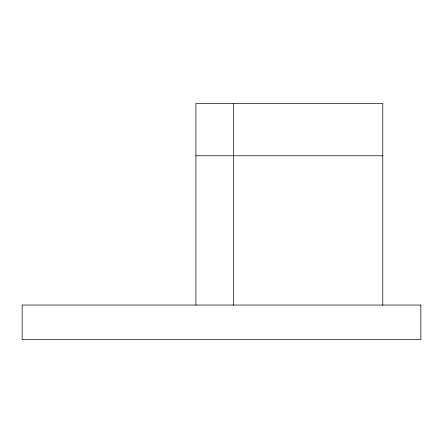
<?xml version="1.0" encoding="UTF-8"?>
<svg xmlns="http://www.w3.org/2000/svg" width="443" height="443" viewBox="0 0 443 443"><rect width="100%" height="100%" fill="white"/><g stroke="black" fill="none" stroke-linecap="round" stroke-linejoin="round"><path stroke-width="0.66" d="M195.9 155.764L382.785 155.764M382.785 305.044L382.785 103.441L195.9 103.441L195.9 305.044M233.505 103.441L233.505 305.044M420.85 305.044L22.15 305.044L22.15 339.56L420.85 339.56L420.85 305.044"/></g></svg>
